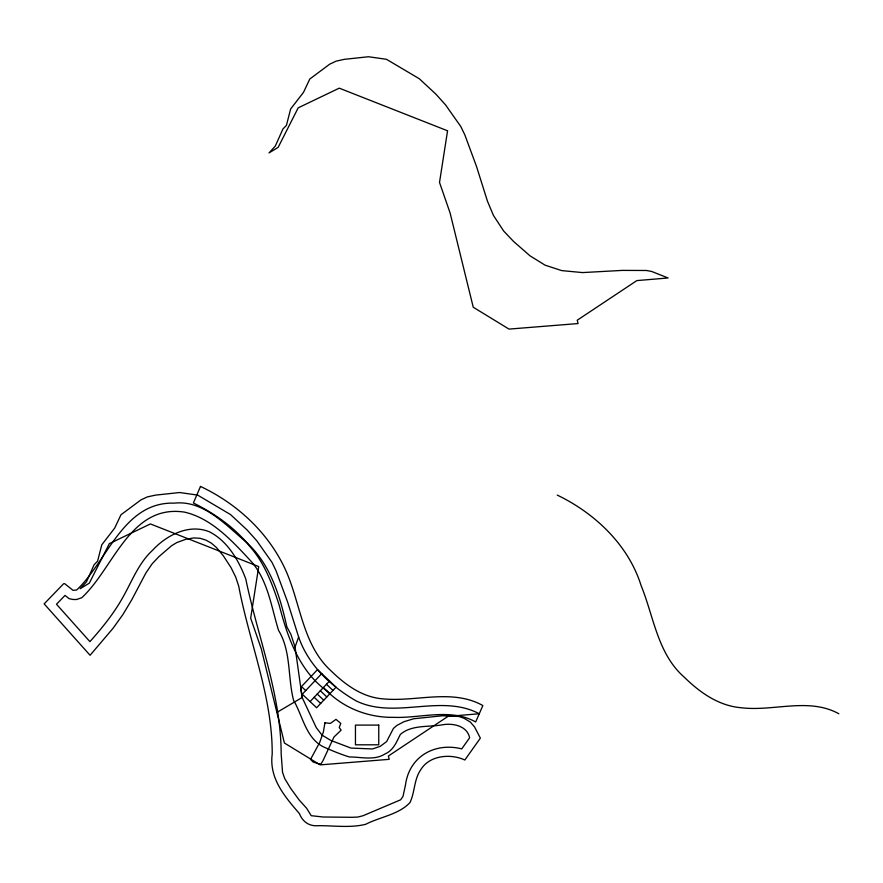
<?xml version="1.0" encoding="UTF-8"?>
<svg xmlns="http://www.w3.org/2000/svg" width="883" height="883" viewBox="0 0 883 883"><rect width="100%" height="100%" fill="white"/><g stroke="black" fill="none" stroke-linecap="round" stroke-linejoin="round"><path stroke-width="1.32" d="M295.054 647.007L290.838 634.204L286.876 626.897C279.834 595.55 270.11 563.001 245.066 541.102C224.988 524.314 203.167 499.966 174.326 503.133C123.278 501.555 107.483 561.146 76.666 589.999L73.046 590.33L64.636 583.652L63.631 583.729L44.15 603.873L90.077 655.285L113.002 628.343L122.88 614.59L131.722 599.844L145.861 573.034L152.064 563.917L158.785 556.754L171.6 545.716L176.887 542.526L185.838 539.27L193.774 537.924L200.099 538.299L205.882 540.098L211.28 543.1L216.302 547.383L223.3 555.76L230.904 567.383L235.673 576.974L238.708 586.113C249.26 642.283 272.45 696.223 272.207 754.115C268.962 778.387 284.878 796.742 299.403 813.585C302.56 821.742 309.304 826.576 318.277 825.671C333.995 825.605 350.231 828.088 365.639 824.325C379.944 816.907 398.818 814.623 409.988 802.537C414.977 792.095 413.939 779.413 420.794 769.656C429.579 755.197 450.65 753.387 464.833 760.009L480.363 738.133L474.546 726.941L470.286 722.029L463.961 718.232L458.829 716.466L442.35 715.76L413.708 718.751L403.906 721.731L396.897 725.418L393.421 728.431L386.644 741.565L380.22 746.345L372.549 748.95L350.993 748.078L330.805 740.429L322.041 735.12L316.302 727.702L302.152 697.493L295.054 647.007L298.642 637.018L287.615 602.063L276.015 570.705L271.986 562.35L256.754 540.738L247.13 529.999L230.474 514.535L197.637 495.087L179.668 492.526L155.507 495.12L147.284 496.93L140.85 499.966L120.949 514.8L114.702 528.078L101.788 544.789L97.583 561.169L94.106 564.767L86.446 581.864L80.176 588.696L89.304 583.155L109.337 543.641L150.397 523.939L258.719 566.577L250.673 618.21L261.269 648.795L284.403 743.011L320.176 764.877L389.204 759.336L388.399 756.003L448.001 716.378L479.259 713.762C440.904 693.376 395.275 719.766 356.224 700.947C331.026 686.466 308.266 665.031 298.642 637.018M321.732 673.63L302.284 694.204L316.611 707.747L336.059 687.173L317.505 669.623L301.5 686.555L305.728 690.561M310.099 701.588L329.547 681.014M276.898 712.415L302.207 697.46L300.728 687.978M838.85 713.762C808.828 697.162 773.707 711.61 741.621 707.78C719.016 706.058 700.02 692.636 684.325 677.239C657.548 653.873 653.828 616.72 641.113 585.595C628.387 544.877 594.943 513.255 557.228 495.087M326.467 684.27L332.979 690.429M323.399 687.526L329.911 693.685M320.319 690.782L326.831 696.941M317.24 694.038L323.752 700.197M314.16 697.294L320.672 703.453M447.56 130.794L439.513 182.439L450.109 213.013L473.244 307.229L509.016 329.105L578.045 323.553L577.228 320.22L636.842 280.595L668.1 277.979L651.643 271.456L646.488 270.485L622.36 270.397L582.537 272.582L561.698 270.595L545.065 265.165L530.01 255.816L513.575 241.456L503.674 231.037L493.465 215.463L487.471 201.236L476.456 166.291L464.855 134.922L460.827 126.567L445.595 104.956L435.97 94.216L419.315 78.753L386.478 59.304L368.509 56.744L344.348 59.338L336.114 61.148L329.69 64.183L309.79 79.017L303.531 92.307L290.628 109.006L286.423 125.386L282.946 128.984L275.286 146.092L269.017 152.914L278.134 147.384L298.178 107.858L339.238 88.157L447.56 130.794M324.966 722.791L323.299 732.25L319.657 742.57L310.529 759.413L313.145 762.029L318.553 763.773L321.015 763.883L322.946 760.76L333.951 737.051L341.147 730.131L339.227 727.537L340.772 723.376L335.981 719.358L330.374 723.409L324.966 722.791M405.452 785.186L402.979 796.422L400.672 799.788L362.99 815.749L357.758 817.062L352.03 817.294L323.134 817.007L311.235 815.693L306.544 808.155L299.315 800.186L290.628 788.298L284.712 778.563L282.538 772.338L281.169 753.751C280.926 693.619 257.759 637.195 245.783 578.994C238.785 560.462 227.659 541.113 209.437 531.809C188.962 523.442 166.49 535.175 152.571 550.275C139.15 562.548 132.538 579.877 123.907 595.44C114.746 612.349 102.693 627.36 89.911 641.643L56.49 604.237L65.033 595.418L69.095 598.641L72.947 599.48L76.578 599.513L81.733 597.736C113.697 568.409 130.044 503.939 184.37 512.096C211.765 518.321 232.273 541.113 250.794 560.981C267.88 579.988 271.269 606.831 278.531 630.341C291.247 651.246 287.637 677.206 293.564 700.296C302.703 715.749 305.816 738.011 323.377 746.841C331.865 750.627 340.496 754.237 349.392 756.974C361.103 756.897 374.282 760.793 384.944 753.994C393.498 750.34 396.478 742.051 400.33 734.468C411.754 724.424 429.061 727.36 442.802 724.722C453.233 723.045 467.085 725.815 469.646 737.746L461.743 748.883C434.778 742.106 409.116 756.455 405.452 785.186M200.485 486.434L193.399 502.979C214.834 513.663 234.712 527.46 249.723 546.323C264.679 563.1 272.284 583.961 279.138 604.976C287.505 636.886 298.951 670.694 326.865 690.959C344.381 708.508 369.028 717.791 393.719 717.338C420.672 718.442 450.54 707.791 475.672 721.974L482.858 705.55C452.03 688.298 415.959 702.151 382.935 698.85C362.306 697.327 345.253 684.7 330.937 670.749C301.655 644.049 300.639 601.146 284.271 567.195C267.019 531.345 236.269 503.288 200.485 486.434M378.752 725.098L355.452 725.098L355.452 744.81L378.752 744.81L378.752 725.098"/></g></svg>
